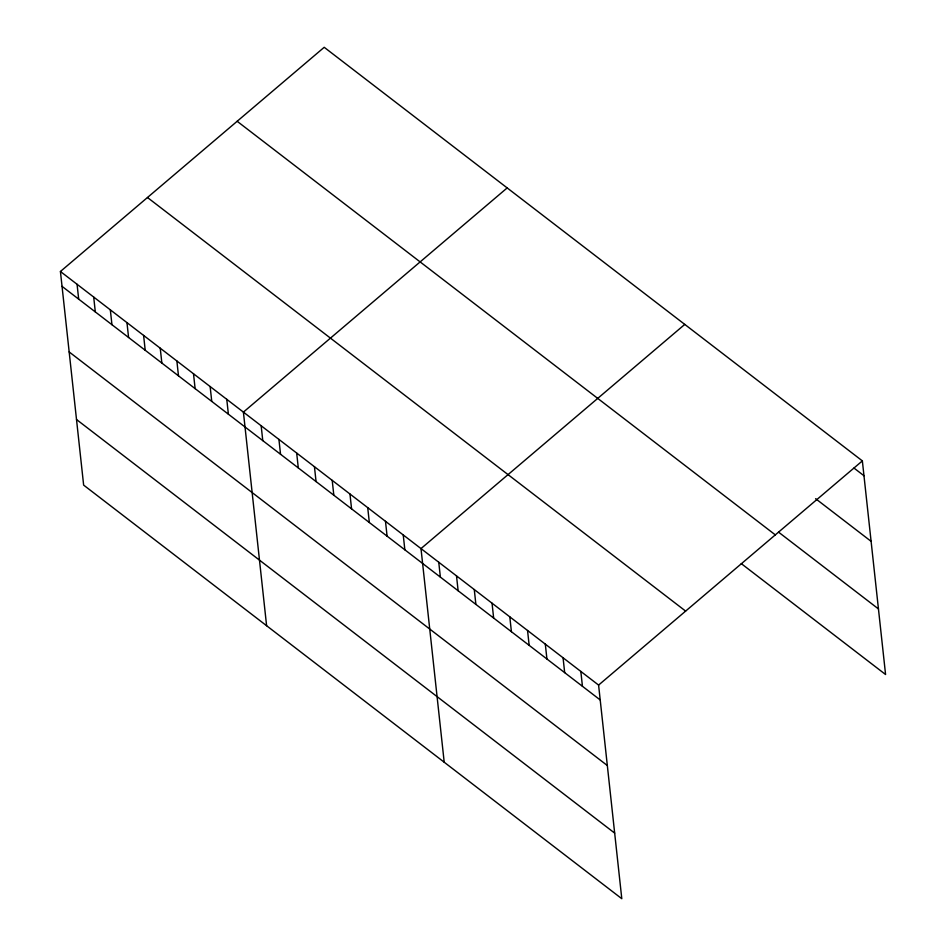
<?xml version="1.0" encoding="UTF-8"?>
<svg xmlns="http://www.w3.org/2000/svg" width="946" height="946" viewBox="0 0 946 946"><rect width="100%" height="100%" fill="white"/><g stroke="black" fill="none" stroke-linecap="round" stroke-linejoin="round"><path stroke-width="1.42" d="M60.426 271.49L598.593 685.081L621.794 898.7L83.638 485.109L60.426 271.49L324.206 47.3L862.362 460.891L885.574 674.51L741.274 563.615M507.174 187.923L243.406 412.113L266.606 625.732M684.774 324.407L420.994 548.597L444.206 762.216M598.593 685.081L862.362 460.891M853.99 468.069L863.982 475.743M815.606 498.684L871.1 541.337M778.546 532.137L878.444 608.917M237.162 121.289L775.318 534.88M147.481 197.513L685.637 611.104M62.046 286.354L600.202 699.945M69.164 351.936L607.332 765.527M76.508 419.516L614.675 833.107M580.832 671.435L582.44 686.288M563.071 657.789L564.679 672.641M545.31 644.143L546.93 658.995M527.549 630.497L529.169 645.349M509.799 616.839L511.408 631.703M492.038 603.193L493.646 618.045M474.277 589.547L475.885 604.399M456.516 575.901L458.124 590.753M438.755 562.255L440.375 577.107M403.233 534.951L404.853 549.803M385.483 521.305L387.091 536.157M367.722 507.659L369.33 522.511M349.961 494.013L351.569 508.865M332.2 480.355L333.82 495.207M314.439 466.709L316.059 481.561M296.677 453.063L298.297 467.915M278.928 439.417L280.536 454.269M261.167 425.759L262.775 440.623M226.768 399.33L228.388 414.182M210.142 386.547L211.75 401.4M193.504 373.765L195.113 388.617M176.867 360.982L178.487 375.834M160.241 348.199L161.849 363.051M143.603 335.416L145.211 350.268M126.965 322.633L128.585 337.486M110.327 309.85L111.947 324.703M93.701 297.068L95.309 311.92M77.064 284.273L78.684 299.137"/></g></svg>
